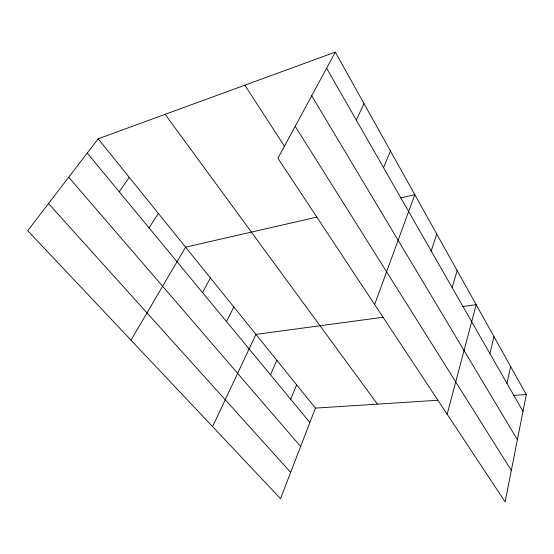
<?xml version="1.0" encoding="UTF-8"?>
<svg xmlns="http://www.w3.org/2000/svg" width="554" height="554" viewBox="0 0 554 554"><rect width="100%" height="100%" fill="white"/><g stroke="black" fill="none" stroke-linecap="round" stroke-linejoin="round"><path stroke-width="0.83" d="M526.3 394.566L505.103 501.882L277.942 158.264L335.315 52.118L526.3 394.566L513.551 395.383M506.972 383.389L510.643 366.499M489.909 353.563L493.974 336.603M447.161 414.233L476.177 304.7L462.666 306.521M452.147 287.581L457.147 270.574M431.192 250.955L436.739 233.989M374.622 304.513L414.814 194.669L400.5 197.944M98.176 138.798L315.406 408.111L280.546 498.642L27.7 230.699L98.176 138.798L335.315 52.118M290.712 399.268L296.639 384.843M383.534 167.668L390.438 150.958M270.484 374.795L276.848 360.308M356.284 120.052L364.026 103.605M212.604 426.642L255.941 334.394L383.271 317.227M226.489 321.562L233.843 306.992M202.508 292.54L210.423 277.963M130.979 340.142L185.576 247.16L316.985 217.071M149.074 227.888L158.34 213.387M119.214 191.753L129.269 177.342M315.406 408.111L437.612 400.265M48.51 203.567L290.656 472.382M68.717 177.211L300.621 446.51M87.241 153.063L309.88 422.467M165.12 114.332L377.426 404.129M244.847 85.184L284.68 146.616M295.22 126.305L511.321 470.429M311.722 95.766L517.388 439.696M326.618 68.204L522.983 411.366"/></g></svg>
